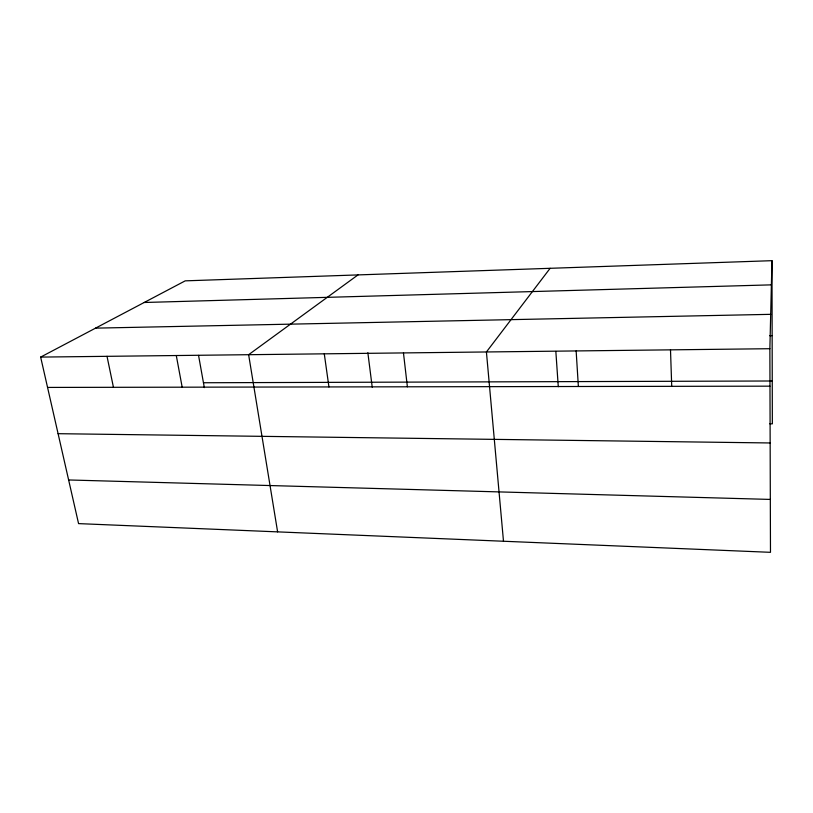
<?xml version="1.0" encoding="UTF-8"?>
<svg xmlns="http://www.w3.org/2000/svg" width="813" height="813" viewBox="0 0 813 813"><rect width="100%" height="100%" fill="white"/><g stroke="black" fill="none" stroke-linecap="round" stroke-linejoin="round"><path stroke-width="1.22" d="M769.87 348.706L771.974 260.678L185.222 280.851L40.65 357.09L78.566 523.613L770.48 552.322L769.87 348.706L40.65 357.09M550.127 268.3L486.418 351.968L503.491 541.245M357.994 274.916L248.636 354.692L277.609 531.865M144.206 302.487L771.395 284.855M95.558 328.137L770.694 314.336M769.637 335.657L772.147 335.617M203.453 382.75L772.248 380.992M47.561 387.425L769.982 386.165M769.83 423.817L772.35 423.837L771.974 260.678M58.089 433.685L770.155 442.963M68.627 479.965L770.328 499.426M107.021 356.328L113.444 387.313M176.289 355.525L182.173 387.191M198.555 355.383L204.327 387.618M324.285 353.828L328.93 386.937M367.852 352.72L372.222 387.181M403.461 352.913L407.384 386.805M555.848 351.44L558.277 386.714M576.143 350.931L578.368 386.5M670.501 349.844L671.721 386.338"/></g></svg>
